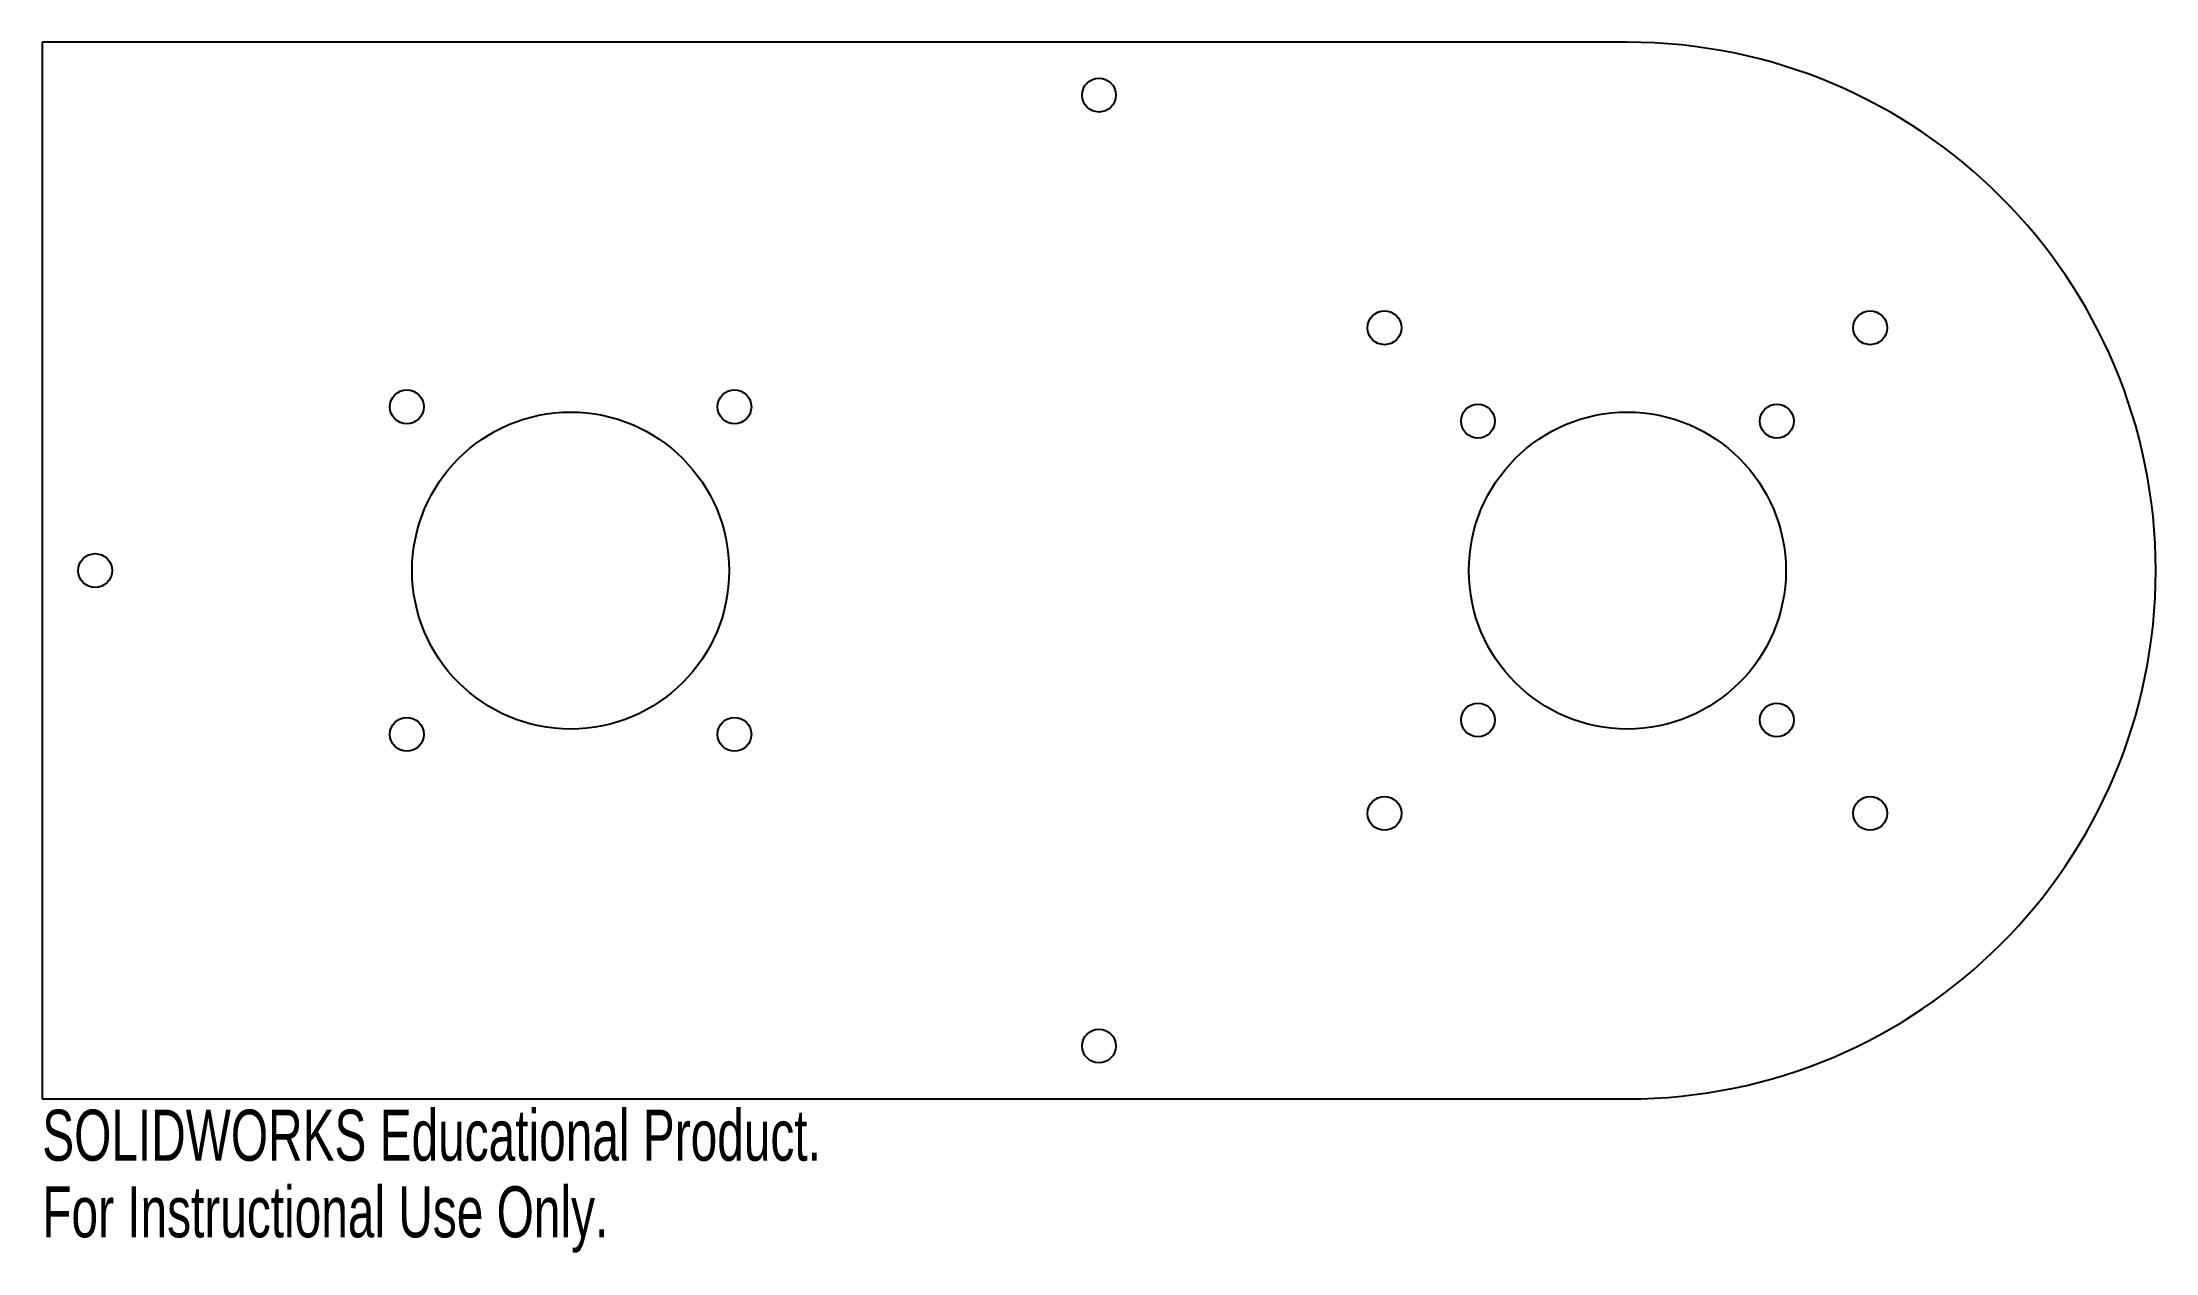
# Model space of a CAD drawing. Header units: millimetres. Extents: x 0 to 200, y -65 to 50.
import ezdxf

# ---------------------------------------------------------------- set-up
doc = ezdxf.new("R2010")
doc.units = ezdxf.units.MM
doc.styles.add('SLDTEXTSTYLE0', font='TXT', dxfattribs={"width": 0.7})

msp = doc.modelspace()

# ---------------------------------------------------------------- linework, layer by layer
at = {"color": 7, "linetype": 'Continuous', "lineweight": 25}
for p, q in [((150, 50), (0, 50)), ((0, 50), (0, -50)), ((0, -50), (150, -50))]:
    msp.add_line(p, q, dxfattribs=at)
for centre, radius in [((100, 45), 1.6), ((127.02, 22.98), 1.6), ((172.98, 22.98), 1.6), ((34.5, 15.5), 1.6), ((65.5, 15.5), 1.6), ((50, 0), 15), ((135.86, 14.14), 1.6), ((150, 0), 15), ((164.14, 14.14), 1.6), ((5, 0), 1.6), ((34.5, -15.5), 1.6), ((65.5, -15.5), 1.6), ((135.86, -14.14), 1.6), ((164.14, -14.14), 1.6), ((127.02, -22.98), 1.6), ((172.98, -22.98), 1.6), ((100, -45), 1.6)]:
    msp.add_circle(centre, radius, dxfattribs=at)
msp.add_arc((150, 0), 50, 270, 90, dxfattribs=at)

# ---------------------------------------------------------------- texts
at = {"color": 7, "linetype": 'Continuous', "char_height": 4.8336, "attachment_point": 1, "style": 'SLDTEXTSTYLE0'}
for s, insert in [('SOLIDWORKS Educational Product.', (0, -51.02)), ('For Instructional Use Only.', (0, -58.27))]:
    msp.add_mtext(s, dxfattribs=dict(at, insert=insert))

doc.saveas('drawing.dxf')
